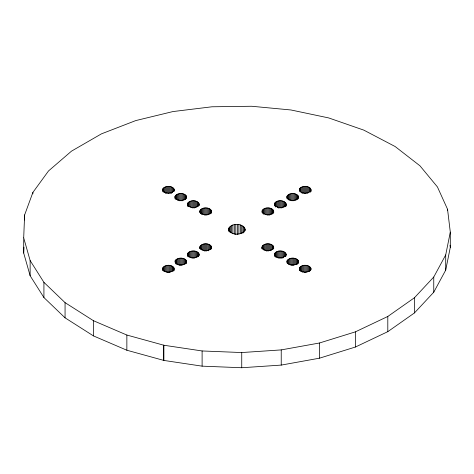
<?xml version="1.0" encoding="UTF-8"?>
<svg xmlns="http://www.w3.org/2000/svg" width="474" height="474" viewBox="0 0 474 474"><rect width="100%" height="100%" fill="white"/><g stroke="black" fill="none" stroke-linecap="round" stroke-linejoin="round"><path stroke-width="0.71" d="M23.7 237.871L24.618 214.953L32.89 192.432L48.52 170.948L71.497 151.147L101.454 133.852L135.754 120.586L172.963 111.562L211.967 106.786L251.67 106.259L290.953 109.974L328.713 117.931L363.842 130.137L395.15 146.537L419.97 165.817L437.431 186.94L447.545 209.259L450.3 232.142L450.3 247.333L445.702 270.133L433.757 292.215L414.454 312.935L387.803 331.658L355.37 347.045L319.476 358.19L281.23 365.093L241.74 367.741L202.108 366.153L163.88 360.436L126.86 350.233L93.461 335.906L65.062 317.829L43.922 297.548L30.135 275.744L23.7 253.063L23.7 237.871L30.135 260.552L30.135 275.744M23.7 253.063L23.937 247.15M199.11 254.153C198.203 259.082 188.569 259.1 187.408 254.313C188.848 249.401 199.578 249.78 199.11 255.599M211.54 246.978C210.634 251.907 201 251.925 199.838 247.132C201.278 242.226 212.008 242.605 211.54 248.423M228.557 228.717C229.428 235.851 243.067 235.945 245.034 229.38C243.411 222.223 227.899 222.691 228.557 230.885M262.027 210.936C262.643 215.996 272.307 216.061 273.705 211.41C272.556 206.368 261.678 206.652 262.027 212.388M274.458 203.761C275.074 208.815 284.738 208.886 286.136 204.235C284.892 198.962 273.356 199.584 274.428 205.834M286.883 196.586C287.499 201.64 297.168 201.705 298.561 197.06C297.417 192.017 286.539 192.302 286.883 198.031M199.121 204.075C197.96 208.868 188.326 208.844 187.42 203.921C189.138 199.145 199.732 199.613 199.121 205.52M211.552 211.25C210.391 216.043 200.757 216.02 199.85 211.096C201.569 206.326 212.162 206.788 211.552 212.702M261.986 247.292C263.153 242.498 272.787 242.522 273.694 247.452C271.975 251.795 263.485 251.795 261.986 247.292L261.986 248.737M274.416 254.467C275.584 249.679 285.218 249.697 286.124 254.627C284.406 258.976 275.909 258.976 274.416 254.467L274.416 255.913M286.924 261.014C287.226 266.187 296.949 266.311 298.549 261.802C297.725 256.635 286.681 256.825 286.924 262.466M299.349 268.189C299.651 273.362 309.374 273.48 310.974 268.977C310.073 263.55 298.182 264.101 299.349 270.358M162.552 268.663C163.951 264.012 173.614 264.077 174.231 269.131C172.323 273.32 163.797 273.314 162.552 268.663L162.552 270.109M175.102 260.86C175.06 266.139 184.872 266.323 186.655 261.956C185.986 257.038 177.329 256.991 175.102 260.86L175.102 262.306M310.985 189.884C309.593 194.536 299.923 194.47 299.307 189.41C301.28 184.783 311.762 185.34 310.985 191.33M445.702 270.133L445.702 254.941L450.3 232.142M162.564 189.57C164.17 185.061 173.893 185.18 174.195 190.352C172.115 194.381 163.536 194.364 162.564 189.57L162.564 191.016M174.989 196.74C176.595 192.237 186.318 192.355 186.62 197.528C184.54 201.557 175.961 201.539 174.989 196.74L174.989 198.191M30.135 260.552L43.922 282.356L65.062 302.637L93.461 320.714L126.86 335.041L163.88 345.244L202.108 350.961L241.74 352.549L281.23 349.901L319.476 342.998L355.37 331.859L387.803 316.466L414.454 297.743L433.757 277.023L445.702 254.941M450.039 245.188L450.3 247.333M447.545 209.259L447.545 210.705M433.757 277.023L433.757 292.215M414.454 297.743L414.454 312.935M387.803 316.466L387.803 331.658M355.37 331.859L355.37 347.045M319.476 342.998L319.476 358.19M310.95 268.349L310.95 269.795M310.914 189.256L310.914 191.425M310.636 188.646L310.636 191.537M310.725 267.727L310.725 269.902M310.292 267.14L310.292 270.755M310.156 188.065L310.156 192.403M309.664 266.595L309.664 271.661M309.475 187.538L309.475 191.875M308.841 266.121L308.841 271.187M308.615 187.088L308.615 192.871M307.899 265.76L307.899 271.543M307.65 186.75L307.65 193.262M306.879 265.511L306.879 272.023M306.619 186.531L306.619 193.042M305.813 265.381L305.813 272.615M305.54 186.43L305.54 193.665M304.723 265.363L304.723 272.597M304.45 186.442L304.45 193.676M303.644 265.464L303.644 271.975M303.378 186.578L303.378 193.084M302.608 265.683L302.608 272.195M302.359 186.821L302.359 193.333M301.642 266.021L301.642 271.803M301.417 187.189L301.417 192.977M300.783 266.471L300.783 271.531M300.593 187.663L300.593 192M300.101 266.998L300.101 270.613M299.965 188.208L299.965 191.822M299.627 267.579L299.627 270.47M299.538 188.794L299.538 190.963M298.49 196.432L298.49 197.877M298.525 261.174L298.525 262.62M298.3 260.558L298.3 263.449M298.211 195.815L298.211 198.713M297.868 259.965L297.868 263.585M297.731 195.241L297.731 199.578M297.239 259.42L297.239 264.486M297.05 194.707L297.05 199.05M296.416 258.946L296.416 264.735M296.191 194.257L296.191 200.046M295.474 258.585L295.474 264.373M295.225 193.925L295.225 200.437M294.455 258.336L294.455 264.848M294.194 193.706L294.194 200.218M293.388 258.206L293.388 265.44M293.116 193.605L293.116 200.84M292.298 258.194L292.298 265.422M292.025 193.617L292.025 200.852M291.22 258.294L291.22 265.529M290.953 193.748L290.953 200.259M290.183 258.514L290.183 265.019M289.934 193.996L289.934 200.508M289.217 258.845L289.217 264.634M288.992 194.358L288.992 200.147M288.358 259.296L288.358 264.362M288.168 194.838L288.168 199.175M287.677 259.823L287.677 263.443M287.54 195.377L287.54 198.997M287.203 260.404L287.203 263.295M287.114 195.969L287.114 198.861M286.059 203.607L286.059 205.775M286.095 253.999L286.095 255.445M286.006 204.857L286.006 206.303M285.869 253.377L285.869 256.274M285.781 202.991L285.781 205.888M285.443 252.79L285.443 256.404M285.301 202.416L285.301 206.753M284.809 252.245L284.809 256.588M284.619 201.883L284.619 206.948M283.985 251.771L283.985 256.837M283.76 201.432L283.76 207.221M283.049 251.41L283.049 257.921M282.8 201.1L282.8 207.612M282.024 251.161L282.024 258.395M281.763 200.881L281.763 208.116M281.23 349.901L281.23 365.093M280.958 251.03L280.958 258.265M280.685 200.78L280.685 208.015M279.867 251.013L279.867 258.247M279.595 200.792L279.595 208.027M278.789 251.119L278.789 258.348M278.522 200.923L278.522 208.157M277.752 251.333L277.752 257.844M277.503 201.172L277.503 207.683M276.792 251.67L276.792 257.459M276.561 201.539L276.561 206.599M275.933 252.121L275.933 257.186M275.744 202.013L275.744 207.073M275.252 252.648L275.252 256.991M275.11 202.552L275.11 206.172M274.772 253.229L274.772 256.12M274.683 203.145L274.683 205.313M274.493 253.839L274.493 256.013M273.705 211.41L273.705 212.856M273.628 210.782L273.628 212.95M273.664 246.818L273.694 248.897M273.439 246.202L273.439 248.37M273.35 210.172L273.35 213.063M273.012 245.615L273.012 249.229M272.87 209.591L272.87 213.205M272.378 245.07L272.378 249.413M272.189 209.064L272.189 214.124M271.561 244.596L271.561 250.385M271.329 208.613L271.329 214.396M270.618 244.234L270.618 250.74M270.37 208.276L270.37 214.787M269.593 243.986L269.593 250.497M269.333 208.056L269.333 215.291M268.527 243.855L268.527 251.084M268.254 207.956L268.254 215.19M267.437 243.837L267.437 251.072M267.164 207.973L267.164 215.202M266.358 243.938L266.358 251.173M266.098 208.104L266.098 214.609M265.322 244.157L265.322 250.669M265.073 208.347L265.073 214.135M264.362 244.495L264.362 250.278M264.131 208.714L264.131 213.774M263.503 244.945L263.503 250.005M263.313 209.188L263.313 214.254M262.821 245.473L262.821 249.087M262.679 209.733L262.679 213.347M262.252 210.32L262.252 212.488M262.341 246.053L262.341 248.945M262.063 246.664L262.063 248.832M245.034 229.38L245.034 230.832M244.928 228.498L244.928 230.666M244.537 227.633L244.537 231.253M243.861 226.815L243.861 232.604M242.901 226.068L242.901 233.303M241.74 352.549L241.74 367.741M241.693 225.434L241.693 233.392M240.33 224.96L240.33 233.641M238.866 224.652L238.866 234.055M237.35 224.51L237.35 234.636M235.809 224.528L235.809 234.66M234.298 224.717L234.298 234.12M232.858 225.067L232.858 233.747M231.531 225.577L231.531 232.811M230.37 226.246L230.37 232.758M229.481 227.016L229.481 232.076M228.877 227.846L228.877 231.466M211.428 210.628L211.428 212.796M211.363 246.356L211.363 248.524M211.102 210.023L211.102 213.638M210.983 245.757L210.983 249.371M210.569 209.455L210.569 213.792M210.409 245.2L210.409 249.543M209.84 208.939L209.84 214.005M209.627 244.703L209.627 249.768M208.951 208.519L208.951 214.301M208.708 244.311L208.708 250.823M207.962 208.21L207.962 214.722M207.707 244.033L207.707 250.545M206.913 208.021L206.913 215.255M206.646 243.873L206.646 251.107M205.829 207.95L205.829 215.184M205.556 243.832L205.556 251.066M204.744 207.991L204.744 215.226M204.478 243.903L204.478 251.137M203.684 208.151L203.684 214.663M203.423 244.092L203.423 250.604M202.682 208.43L202.682 214.218M202.439 244.4L202.439 250.183M202.108 350.961L202.108 366.153M201.764 208.821L201.764 214.609M201.551 244.821L201.551 249.887M200.982 209.318L200.982 213.661M200.822 245.336L200.822 249.674M200.401 209.875L200.401 213.49M200.289 245.905L200.289 248.797M200.028 210.474L200.028 212.642M199.963 246.51L199.963 248.678M199.85 211.096L199.85 212.542M199.838 247.132L199.838 248.583M198.997 203.453L198.997 205.621M198.932 253.531L198.932 255.699M198.671 202.842L198.671 205.74M198.553 252.932L198.553 256.553M198.138 202.274L198.138 206.617M197.978 252.375L197.978 256.718M197.409 201.764L197.409 206.824M197.196 251.884L197.196 256.944M196.52 201.337L196.52 207.126M196.277 251.487L196.277 257.275M195.531 201.035L195.531 207.547M195.276 251.214L195.276 257.72M194.482 200.846L194.482 208.08M194.216 251.054L194.216 258.283M193.404 200.775L193.404 208.003M193.125 251.007L193.125 258.241M192.314 200.816L192.314 208.05M192.047 251.078L192.047 258.312M191.253 200.976L191.253 207.488M190.998 251.267L190.998 257.779M190.252 201.254L190.252 207.037M190.009 251.576L190.009 257.364M189.333 201.646L189.333 206.711M189.12 251.996L189.12 257.062M188.551 202.143L188.551 206.48M188.391 252.512L188.391 256.849M187.977 202.7L187.977 206.314M187.858 253.08L187.858 255.972M187.597 203.299L187.597 206.19M187.532 253.685L187.532 255.853M187.42 203.921L187.42 205.366M187.485 254.941L187.485 256.387M186.566 196.272L186.566 197.723M186.507 260.706L186.507 263.603M186.241 195.667L186.241 198.565M186.128 260.108L186.128 263.005M185.707 195.098L185.707 199.441M185.547 259.551L185.547 263.894M184.978 194.589L184.978 199.649M184.765 259.059L184.765 264.119M184.09 194.162L184.09 199.951M183.853 258.662L183.853 264.451M183.106 193.86L183.106 200.366M182.846 258.389L182.846 264.901M182.057 193.67L182.057 200.905M181.785 258.229L181.785 265.464M180.973 193.593L180.973 200.828M180.701 258.182L180.701 265.416M179.883 193.641L179.883 200.875M179.616 258.259L179.616 265.487M178.822 193.801L178.822 200.312M178.568 258.449L178.568 264.954M177.821 194.079L177.821 200.585M177.584 258.751L177.584 264.539M176.903 194.47L176.903 199.536M176.689 259.171L176.689 264.237M176.127 194.968L176.127 199.305M175.961 259.687L175.961 264.03M175.546 195.525L175.546 199.139M175.433 260.256L175.433 263.147M175.167 196.118L175.167 199.015M174.142 189.102L174.142 191.271M174.082 267.881L174.082 270.773M173.816 188.498L173.816 191.389M173.703 267.283L173.703 270.897M173.283 187.929L173.283 191.543M173.123 266.726L173.123 271.069M172.554 187.414L172.554 192.474M172.34 266.228L172.34 271.294M171.665 186.993L171.665 193.499M171.428 265.837L171.428 271.626M170.681 186.685L170.681 193.196M170.421 265.558L170.421 272.07M169.633 186.495L169.633 193.007M169.36 265.399L169.36 272.633M168.548 186.424L168.548 193.659M168.276 265.357L168.276 272.591M167.458 186.466L167.458 192.977M167.192 265.428L167.192 272.663M166.398 186.626L166.398 193.137M166.143 265.618L166.143 272.129M165.396 186.904L165.396 193.416M165.159 265.926L165.159 271.715M164.478 187.295L164.478 192.361M164.265 266.347L164.265 271.412M163.88 345.244L163.88 360.436M163.702 187.793L163.702 192.13M163.536 266.862L163.536 271.199M163.447 345.125L163.447 360.311M163.121 188.35L163.121 191.964M163.009 267.431L163.009 270.322M162.742 188.948L162.742 191.117M162.677 268.035L162.677 270.204M126.86 335.041L126.86 350.233M93.461 320.714L93.461 335.906M65.062 302.637L65.062 317.829M43.922 282.356L43.922 297.548M32.89 192.432L32.89 193.878M24.618 214.953L24.618 220.019"/></g></svg>
